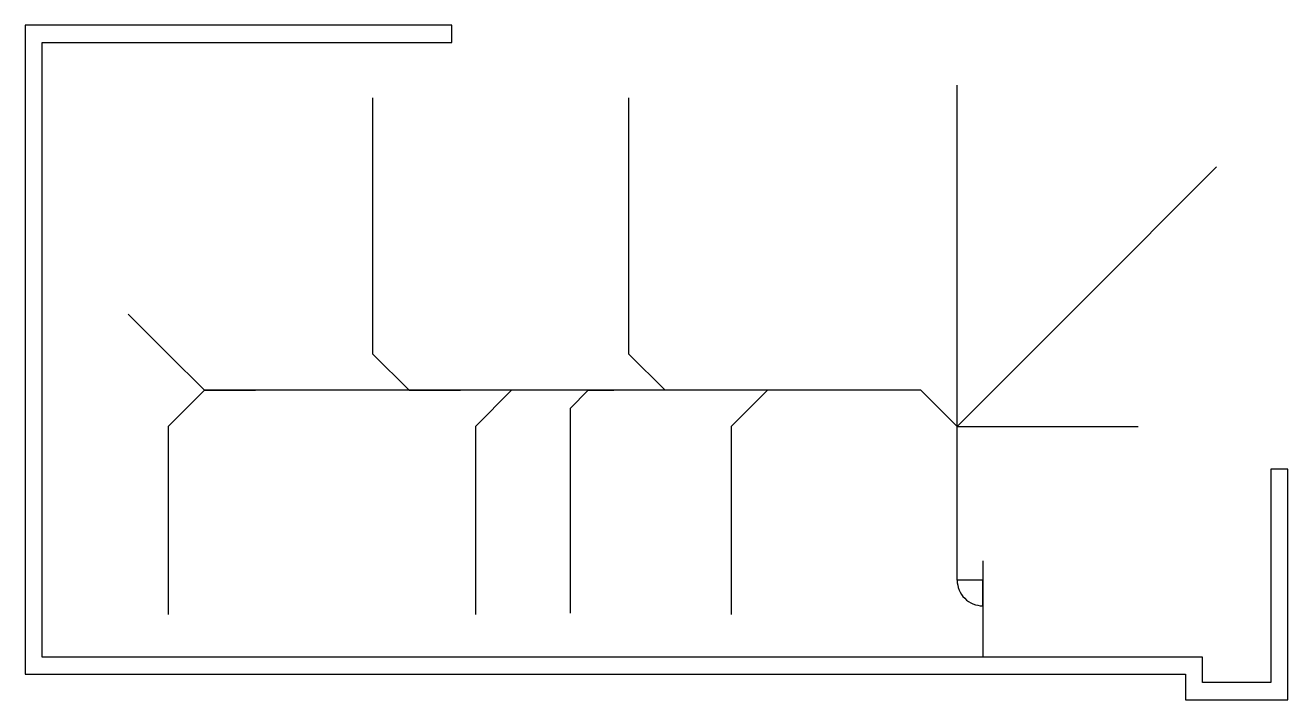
# Model space of a CAD drawing. Header units: inches. Extents: x -292 to 4, y -10 to 148.
import ezdxf

# ---------------------------------------------------------------- set-up
doc = ezdxf.new("R2010")
doc.units = ezdxf.units.IN
doc.layers.get('0').update_dxf_attribs({"linetype": 'CONTINUOUS'})

msp = doc.modelspace()

# ---------------------------------------------------------------- linework, layer by layer
for p, q in [((-73.5, 54), (-73.5, 134)), ((-210.47, 70.97), (-210.47, 130.97)), ((-150.47, 70.97), (-150.47, 130.97)), ((-43.51, 83.99), (-12.69, 114.81)), ((-73.5, 54), (-43.51, 83.99)), ((-258.47, 70.97), (-267.85, 80.35)), ((-249.99, 62.49), (-258.47, 70.97)), ((-201.99, 62.49), (-210.47, 70.97)), ((-141.99, 62.49), (-150.47, 70.97)), ((-249.99, 62.49), (-258.47, 54)), ((-225.99, 62.49), (-249.99, 62.49)), ((-249.99, 62.49), (-237.99, 62.49)), ((-201.99, 62.49), (-225.99, 62.49)), ((-177.99, 62.49), (-201.99, 62.49)), ((-201.99, 62.49), (-189.99, 62.49)), ((-177.99, 62.49), (-186.47, 54)), ((-141.99, 62.49), (-177.99, 62.49)), ((-159.99, 62.49), (-164.23, 58.24)), ((-159.99, 62.49), (-153.99, 62.49)), ((-117.99, 62.49), (-141.99, 62.49)), ((-117.99, 62.49), (-126.47, 54)), ((-81.99, 62.49), (-117.99, 62.49)), ((-77.74, 58.24), (-81.99, 62.49)), ((-164.23, 58.24), (-164.23, 10.24)), ((-73.5, 54), (-77.74, 58.24)), ((-258.47, 54), (-258.47, 10)), ((-186.47, 54), (-186.47, 10)), ((-126.47, 54), (-126.47, 10)), ((-73.5, 18), (-73.5, 54)), ((-73.5, 54), (-31.09, 54)), ((-67.5, 22.5), (-67.5, 0))]:
    msp.add_line(p, q)
msp.add_lwpolyline([(4, -10), (4, 44), (0, 44), (0, -6), (-16, -6), (-16, 0), (-288, 0), (-288, 144), (-192, 144), (-192, 148), (-292, 148), (-292, -4), (-20, -4), (-20, -10)], close=True)
msp.add_lwpolyline([(-73.5, 18, 0.414214), (-67.5, 12), (-67.5, 18)], format="xyb", close=True)

doc.saveas('drawing.dxf')
